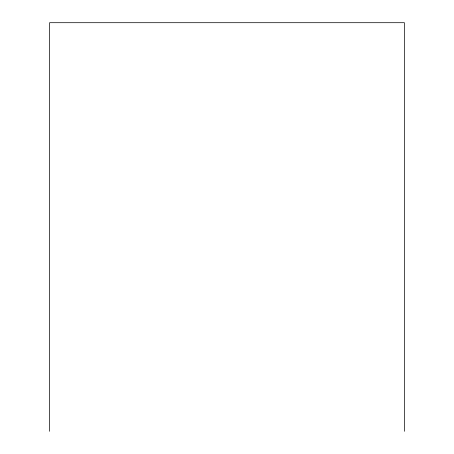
<?xml version="1.0" encoding="UTF-8"?>
<svg xmlns="http://www.w3.org/2000/svg" width="454" height="454" viewBox="0 0 454 454"><rect width="100%" height="100%" fill="white"/><g stroke="black" fill="none" stroke-linecap="round" stroke-linejoin="round"><path stroke-width="0.68" d="M404.412 431.3L404.412 22.7L49.588 22.7L49.588 431.3"/></g></svg>
